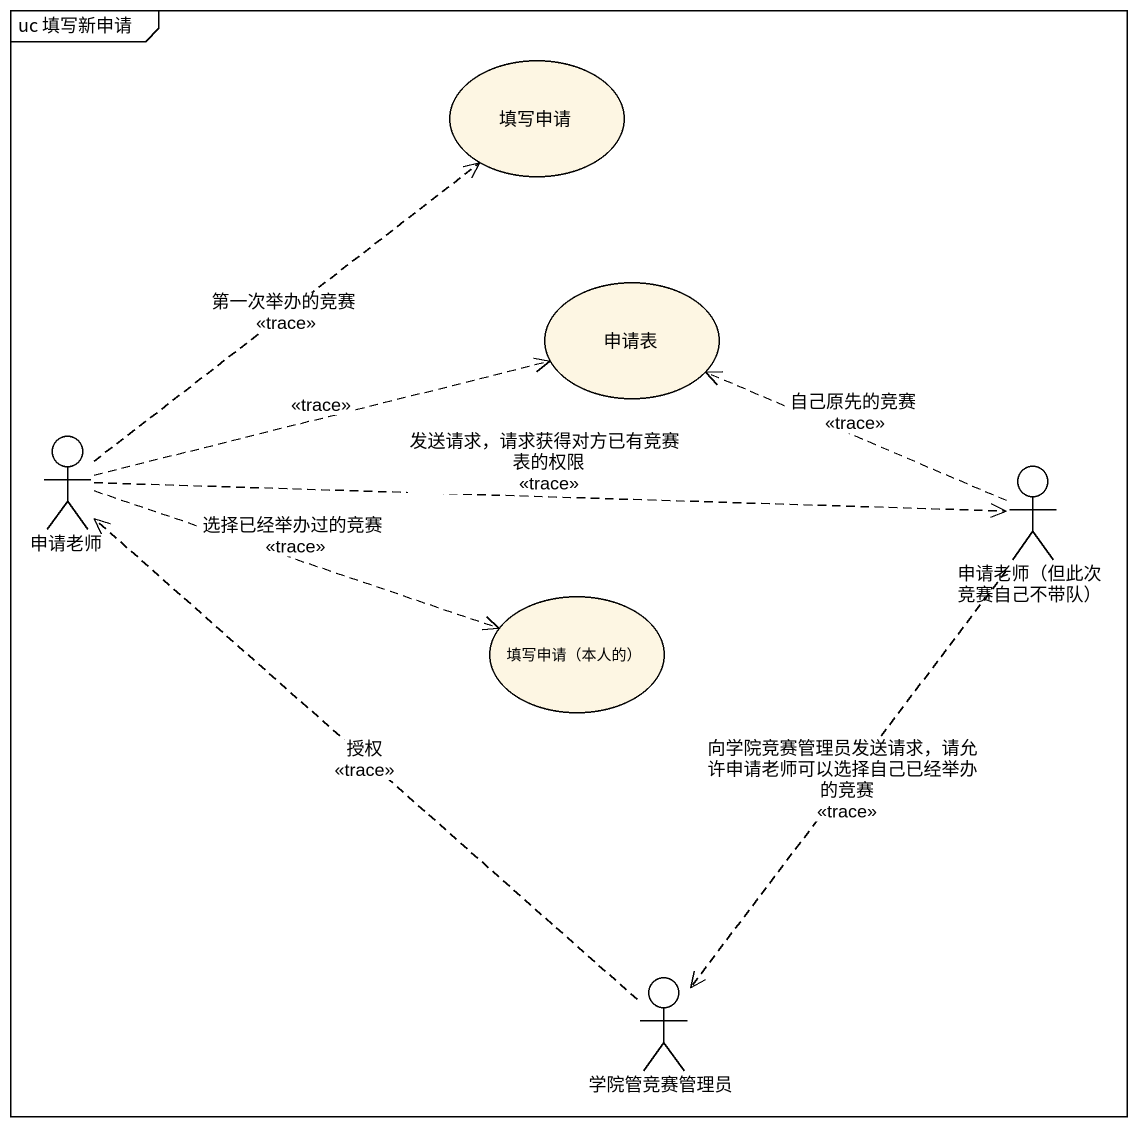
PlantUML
@startuml
mainframe uc 填写新申请
usecase 填写申请
usecase 申请表
actor 申请老师
actor "申请老师（但此次竞赛自己不带队）" as 申请老师_但此次竞赛自己不带队
usecase "填写申请（本人的）" as 填写申请_本人的
actor 学院管竞赛管理员
申请老师 .up.> 填写申请 : 第一次举办的竞赛\n<<trace>>
申请老师 .right.> 申请表 : <<trace>>
申请老师 .right.> 申请老师_但此次竞赛自己不带队 : 发送请求，请求获得对方已有竞赛表的权限\n<<trace>>
申请老师 .right.> 填写申请_本人的 : 选择已经举办过的竞赛\n<<trace>>
申请老师_但此次竞赛自己不带队 .left.> 申请表 : 自己原先的竞赛\n<<trace>>
申请老师_但此次竞赛自己不带队 ..> 学院管竞赛管理员 : 向学院竞赛管理员发送请求，请允许申请老师可以选择自己已经举办的竞赛\n<<trace>>
学院管竞赛管理员 .up.> 申请老师 : 授权\n<<trace>>
@enduml
